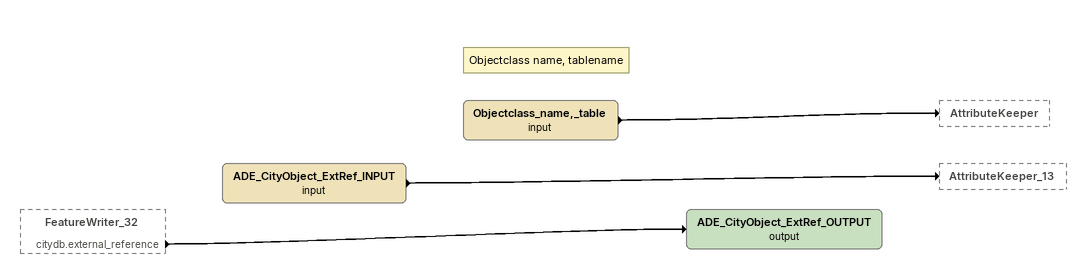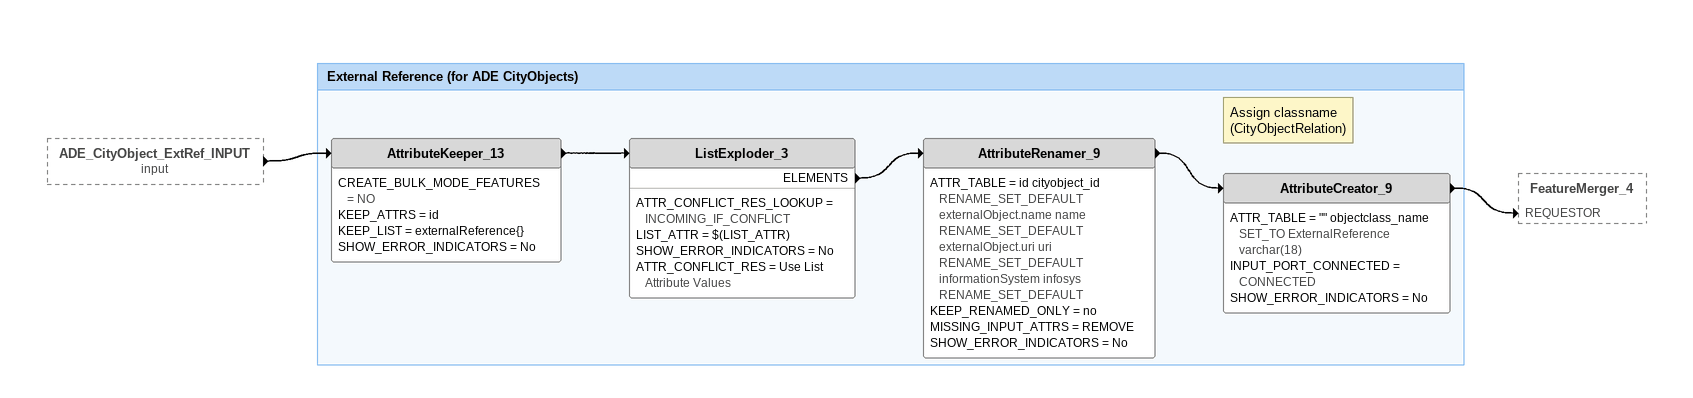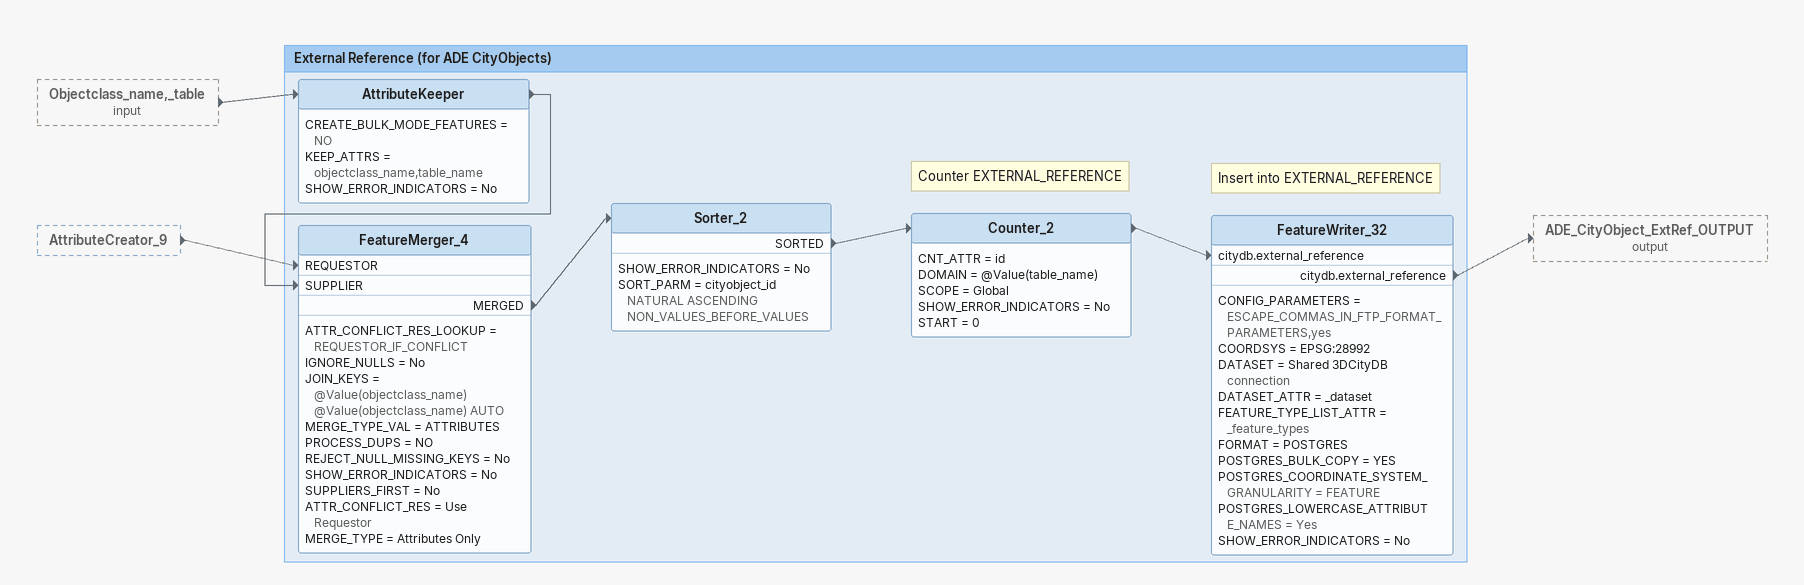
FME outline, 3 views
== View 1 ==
FeatureWriter_32 [outside]
    citydb.external_reference -> ADE_CityObject_ExtRef_OUTPUT (output)
ADE_CityObject_ExtRef_INPUT (input)
    -> AttributeKeeper_13
Note: Objectclass name, tablename
Objectclass_name,_table (input)
    -> AttributeKeeper
ADE_CityObject_ExtRef_OUTPUT (output)

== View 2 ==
ADE_CityObject_ExtRef_INPUT (input) [outside]
    -> AttributeKeeper_13

Bookmark: External Reference (for ADE CityObjects)
AttributeKeeper_13
    CREATE_BULK_MODE_FEATURES = NO
    KEEP_ATTRS = id
    KEEP_LIST = externalReference{}
    SHOW_ERROR_INDICATORS = No
    -> ListExploder_3
ListExploder_3
    ATTR_CONFLICT_RES_LOOKUP = INCOMING_IF_CONFLICT
    LIST_ATTR = $(LIST_ATTR)
    SHOW_ERROR_INDICATORS = No
    ATTR_CONFLICT_RES = Use List Attribute Values
    ELEMENTS -> AttributeRenamer_9
AttributeRenamer_9
    ATTR_TABLE = id cityobject_id RENAME_SET_DEFAULT  externalObject.name name RENAME_SET_DEFAULT  externalObject.uri uri RENAME_SET_DEFAULT  informationSystem infosys RENAME_SET_DEFAULT
    KEEP_RENAMED_ONLY = no
    MISSING_INPUT_ATTRS = REMOVE
    SHOW_ERROR_INDICATORS = No
    -> AttributeCreator_9
Note: Assign classname (CityObjectRelation)
AttributeCreator_9
    ATTR_TABLE = "" objectclass_name SET_TO ExternalReference varchar(18)
    INPUT_PORT_CONNECTED = CONNECTED
    SHOW_ERROR_INDICATORS = No
    -> FeatureMerger_4 [REQUESTOR]

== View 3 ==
Objectclass_name,_table (input) [outside]
    -> AttributeKeeper
AttributeCreator_9 [outside]
    -> FeatureMerger_4 [REQUESTOR]

Bookmark: External Reference (for ADE CityObjects)
AttributeKeeper
    CREATE_BULK_MODE_FEATURES = NO
    KEEP_ATTRS = objectclass_name,table_name
    SHOW_ERROR_INDICATORS = No
    -> FeatureMerger_4 [SUPPLIER]
FeatureMerger_4
    ATTR_CONFLICT_RES_LOOKUP = REQUESTOR_IF_CONFLICT
    IGNORE_NULLS = No
    JOIN_KEYS = @Value(objectclass_name) @Value(objectclass_name) AUTO
    MERGE_TYPE_VAL = ATTRIBUTES
    PROCESS_DUPS = NO
    REJECT_NULL_MISSING_KEYS = No
    SHOW_ERROR_INDICATORS = No
    SUPPLIERS_FIRST = No
    ATTR_CONFLICT_RES = Use Requestor
    MERGE_TYPE = Attributes Only
    MERGED -> Sorter_2
Sorter_2
    SHOW_ERROR_INDICATORS = No
    SORT_PARM = cityobject_id NATURAL ASCENDING NON_VALUES_BEFORE_VALUES
    SORTED -> Counter_2
Note: Counter EXTERNAL_REFERENCE
Counter_2
    CNT_ATTR = id
    DOMAIN = @Value(table_name)
    SCOPE = Global
    SHOW_ERROR_INDICATORS = No
    START = 0
    -> FeatureWriter_32 [citydb.external_reference]
Note: Insert into EXTERNAL_REFERENCE
FeatureWriter_32
    CONFIG_PARAMETERS = ESCAPE_COMMAS_IN_FTP_FORMAT_PARAMETERS,yes
    COORDSYS = EPSG:28992
    DATASET = Shared 3DCityDB connection
    DATASET_ATTR = _dataset
    FEATURE_TYPE_LIST_ATTR = _feature_types
    FORMAT = POSTGRES
    POSTGRES_BULK_COPY = YES
    POSTGRES_COORDINATE_SYSTEM_GRANULARITY = FEATURE
    POSTGRES_LOWERCASE_ATTRIBUTE_NAMES = Yes
    SHOW_ERROR_INDICATORS = No
    citydb.external_reference -> ADE_CityObject_ExtRef_OUTPUT (output)
